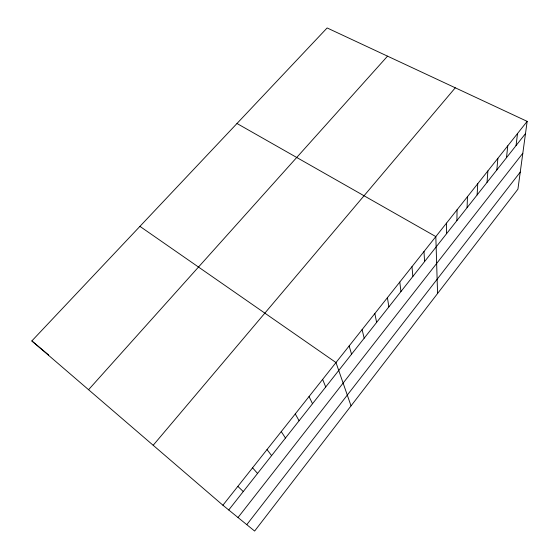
<?xml version="1.0" encoding="UTF-8"?>
<svg xmlns="http://www.w3.org/2000/svg" width="559" height="559" viewBox="0 0 559 559"><rect width="100%" height="100%" fill="white"/><g stroke="black" fill="none" stroke-linecap="round" stroke-linejoin="round"><path stroke-width="0.84" d="M456.899 220.602L457.059 209.8M467.072 207.689L467.471 196.67M477.12 194.951L477.742 183.708M487.043 182.367L487.881 170.914M496.832 169.943L497.887 158.288M506.503 157.68L507.768 145.822M516.055 145.564L517.522 133.517M527.158 121.366L517.927 189.166L254.631 531.05L222.901 505.224L31.842 340.934L327.134 27.95L527.158 121.366L222.901 505.224M246.785 524.663L520.247 172.095M238.015 517.522L522.819 153.25M228.743 509.976L525.488 133.601M153.187 445.271L455.285 87.798M88.567 389.707L387.534 56.159M236.988 123.497L435.824 236.59L437.571 293.503M139.932 226.367L335.987 362.553L351.038 405.869M31.842 340.934L48.654 354.972M237.854 486.358L243.263 491.557M252.556 467.806L257.552 473.431M267.02 449.555L271.611 455.599M281.261 431.597L285.46 438.039M295.264 413.926L299.086 420.752M309.05 396.534L312.509 403.731M322.627 379.407L325.722 386.975M349.137 345.958L351.555 354.21M362.092 329.614L364.175 338.195M374.844 313.522L376.619 322.417M387.408 297.674L388.875 306.877M399.783 282.057L400.95 291.56M411.976 266.678L412.849 276.467M423.988 251.522L424.581 261.584M446.515 223.104L446.585 233.676"/></g></svg>
